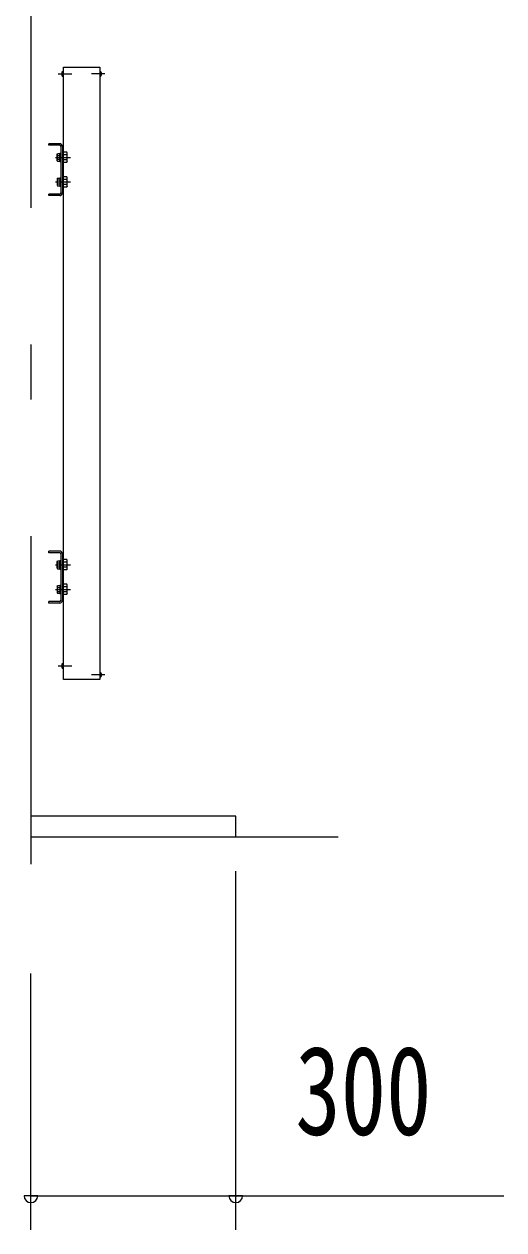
# Model space of a CAD drawing. Units: millimetres, scale not verified. Extents: x -23102 to 23102, y -10150 to 10150.
# Drawn here: x -8551 to -7848, y 1270 to 3034 of the extents above; entities that cross this region are included whole.
import ezdxf
from ezdxf.enums import TextEntityAlignment as Align

# ---------------------------------------------------------------- set-up
doc = ezdxf.new("R2010")
doc.units = ezdxf.units.MM
doc.header["$LTSCALE"] = 40
doc.linetypes.add('USER3', pattern=[24, 12, -5, 2, -5])
for name, color, linetype, lineweight in [('0-2_1-0BOLD', 7, 'Continuous', 18), ('0-3_1-2CENTER', 3, 'USER3', 18), ('0-5_1-5DIM', 3, 'Continuous', 18)]:
    doc.layers.add(name, color=color, linetype=linetype, lineweight=lineweight)
doc.styles.add('ＭＳ ゴシック', font='')
doc.styles.get('ＭＳ ゴシック').set_extended_font_data('MS Gothic')

msp = doc.modelspace()

# ---------------------------------------------------------------- linework, layer by layer
at = {"layer": '0-2_1-0BOLD'}
for p, q in [((-8493.03, 2964.17), (-8494.15, 2964.07)), ((-8493.03, 2970.67), (-8440.03, 2970.67)), ((-8493.03, 2847.17), (-8493.03, 2970.67)), ((-8440.03, 2964.17), (-8438.91, 2964.07)), ((-8493.03, 2957.17), (-8494.15, 2957.27)), ((-8493.32, 2957.17), (-8493.03, 2957.17)), ((-8440.03, 2957.17), (-8438.91, 2957.27)), ((-8439.74, 2957.17), (-8440.03, 2957.17)), ((-8498.53, 2858.67), (-8514.53, 2858.67)), ((-8514.53, 2856.37), (-8514.53, 2858.67)), ((-8498.53, 2856.37), (-8514.53, 2856.37)), ((-8502.43, 2843.57), (-8501.92, 2844.45)), ((-8502.43, 2833.77), (-8502.43, 2843.57)), ((-8501.92, 2844.45), (-8498.43, 2844.45)), ((-8501.92, 2841.56), (-8498.43, 2841.56)), ((-8496.83, 2854.67), (-8496.83, 2786.67)), ((-8494.53, 2854.67), (-8494.53, 2786.67)), ((-8492.93, 2847.17), (-8494.53, 2847.17)), ((-8492.93, 2830.17), (-8492.93, 2847.17)), ((-8488.12, 2846.18), (-8492.93, 2846.18)), ((-8488.12, 2842.42), (-8492.93, 2842.42)), ((-8487.43, 2844.97), (-8488.12, 2846.18)), ((-8487.43, 2832.37), (-8487.43, 2844.97)), ((-8501.92, 2835.79), (-8498.43, 2835.79)), ((-8498.43, 2832.42), (-8496.83, 2832.42)), ((-8492.93, 2830.17), (-8494.53, 2830.17)), ((-8493.03, 2811.17), (-8493.03, 2830.17)), ((-8488.12, 2834.92), (-8492.93, 2834.92)), ((-8488.12, 2831.17), (-8492.93, 2831.17)), ((-8487.43, 2832.37), (-8488.12, 2831.17)), ((-8502.43, 2807.57), (-8502.43, 2797.77)), ((-8501.92, 2805.56), (-8498.43, 2805.56)), ((-8498.43, 2808.92), (-8496.83, 2808.92)), ((-8492.93, 2811.17), (-8494.53, 2811.17)), ((-8492.93, 2794.17), (-8492.93, 2811.17)), ((-8488.12, 2810.18), (-8492.93, 2810.18)), ((-8488.12, 2806.42), (-8492.93, 2806.42)), ((-8487.43, 2808.97), (-8488.12, 2810.18)), ((-8487.43, 2796.37), (-8487.43, 2808.97)), ((-8502.43, 2797.77), (-8501.92, 2796.9)), ((-8501.92, 2799.78), (-8498.43, 2799.78)), ((-8501.92, 2796.9), (-8498.43, 2796.9)), ((-8492.93, 2794.17), (-8494.53, 2794.17)), ((-8493.03, 2074.67), (-8493.03, 2794.17)), ((-8488.12, 2798.92), (-8492.93, 2798.92)), ((-8488.12, 2795.17), (-8492.93, 2795.17)), ((-8487.43, 2796.37), (-8488.12, 2795.17)), ((-8514.53, 2782.67), (-8514.53, 2784.97)), ((-8498.53, 2784.97), (-8514.53, 2784.97)), ((-8498.53, 2782.67), (-8514.53, 2782.67)), ((-8498.53, 2262.67), (-8514.53, 2262.67)), ((-8514.53, 2260.37), (-8514.53, 2262.67)), ((-8498.53, 2260.37), (-8514.53, 2260.37)), ((-8496.83, 2258.67), (-8496.83, 2190.67)), ((-8494.53, 2258.67), (-8494.53, 2190.67)), ((-8502.43, 2247.57), (-8501.92, 2248.45)), ((-8502.43, 2237.77), (-8502.43, 2247.57)), ((-8501.92, 2248.45), (-8498.43, 2248.45)), ((-8501.92, 2245.56), (-8498.43, 2245.56)), ((-8492.93, 2251.17), (-8494.53, 2251.17)), ((-8492.93, 2234.17), (-8492.93, 2251.17)), ((-8488.12, 2250.18), (-8492.93, 2250.18)), ((-8488.12, 2246.42), (-8492.93, 2246.42)), ((-8487.43, 2248.97), (-8488.12, 2250.18)), ((-8487.43, 2236.37), (-8487.43, 2248.97)), ((-8501.92, 2239.79), (-8498.43, 2239.79)), ((-8498.43, 2236.42), (-8496.83, 2236.42)), ((-8492.93, 2234.17), (-8494.53, 2234.17)), ((-8488.12, 2238.92), (-8492.93, 2238.92)), ((-8488.12, 2235.17), (-8492.93, 2235.17)), ((-8487.43, 2236.37), (-8488.12, 2235.17)), ((-8502.43, 2211.57), (-8502.43, 2201.77)), ((-8501.92, 2209.56), (-8498.43, 2209.56)), ((-8498.43, 2212.92), (-8496.83, 2212.92)), ((-8492.93, 2215.17), (-8494.53, 2215.17)), ((-8492.93, 2198.17), (-8492.93, 2215.17)), ((-8488.12, 2214.18), (-8492.93, 2214.18)), ((-8488.12, 2210.42), (-8492.93, 2210.42)), ((-8487.43, 2212.97), (-8488.12, 2214.18)), ((-8487.43, 2200.37), (-8487.43, 2212.97)), ((-8514.53, 2186.67), (-8514.53, 2188.97)), ((-8498.53, 2188.97), (-8514.53, 2188.97)), ((-8502.43, 2201.77), (-8501.92, 2200.9)), ((-8501.92, 2203.78), (-8498.43, 2203.78)), ((-8501.92, 2200.9), (-8498.43, 2200.9)), ((-8492.93, 2198.17), (-8494.53, 2198.17)), ((-8488.12, 2202.92), (-8492.93, 2202.92)), ((-8488.12, 2199.17), (-8492.93, 2199.17)), ((-8487.43, 2200.37), (-8488.12, 2199.17)), ((-8498.53, 2186.67), (-8514.53, 2186.67)), ((-8493.03, 2098.17), (-8494.15, 2098.07)), ((-8493.03, 2091.17), (-8494.15, 2091.27)), ((-8493.32, 2091.17), (-8493.03, 2091.17)), ((-8440.03, 2085.17), (-8438.91, 2085.07)), ((-8440.03, 2078.17), (-8438.91, 2078.27)), ((-8439.74, 2078.17), (-8440.03, 2078.17)), ((-8540.69, 1844.67), (-8090.69, 1844.67))]:
    msp.add_line(p, q, dxfattribs=at)
for points in [[(-8440.03, 2970.67), (-8440.03, 2074.67), (-8493.03, 2074.67)], [(-8498.43, 2832.42), (-8498.43, 2844.92), (-8496.83, 2844.92)], [(-8502.43, 2833.77), (-8501.92, 2832.9), (-8498.43, 2832.9)], [(-8502.43, 2807.57), (-8501.92, 2808.45), (-8498.43, 2808.45)], [(-8498.43, 2808.92), (-8498.43, 2796.42), (-8496.83, 2796.42)], [(-8498.43, 2236.42), (-8498.43, 2248.92), (-8496.83, 2248.92)], [(-8502.43, 2237.77), (-8501.92, 2236.9), (-8498.43, 2236.9)], [(-8502.43, 2211.57), (-8501.92, 2212.45), (-8498.43, 2212.45)], [(-8498.43, 2212.92), (-8498.43, 2200.42), (-8496.83, 2200.42)], [(-8240.69, 1844.67), (-8240.69, 1874.67), (-8540.69, 1874.67)]]:
    msp.add_lwpolyline(points, dxfattribs=at)
for centre, radius, start, end in [((-8494.03, 2962.78), 1.3, 95, 164.11915), ((-8439.02, 2962.78), 1.3, 15.88085, 85), ((-8486.63, 2960.67), 9, 164.11915, 195.88085), ((-8494.03, 2958.57), 1.3, 195.88085, 265), ((-8439.02, 2958.57), 1.3, 275, 344.11915), ((-8446.43, 2960.67), 9, 344.11915, 15.88085), ((-8498.53, 2854.67), 4, 0, 90), ((-8500.11, 2843), 2.32, 180, 218.54623), ((-8493.92, 2838.67), 8.51, 160.17089, 199.83133), ((-8498.53, 2854.67), 1.7, 0, 90), ((-8497.89, 2838.67), 10.46, 338.97459, 21.02541), ((-8490.3, 2844.3), 2.88, 319.27318, 360), ((-8500.11, 2834.34), 2.32, 141.46857, 180), ((-8490.3, 2833.04), 2.88, 0, 40.72682), ((-8500.11, 2807), 2.32, 180, 218.53143), ((-8493.92, 2802.67), 8.51, 160.16867, 199.82911), ((-8497.89, 2802.67), 10.46, 338.97459, 21.02541), ((-8490.3, 2808.3), 2.88, 319.27318, 360), ((-8500.11, 2798.34), 2.32, 141.45377, 180), ((-8490.3, 2797.04), 2.88, 0, 40.72682), ((-8498.53, 2786.67), 4, 270, 0), ((-8498.53, 2786.67), 1.7, 270, 0), ((-8498.53, 2258.67), 4, 0, 90), ((-8498.53, 2258.67), 1.7, 0, 90), ((-8500.11, 2247), 2.32, 180, 218.54623), ((-8493.92, 2242.67), 8.51, 160.17089, 199.83133), ((-8497.89, 2242.67), 10.46, 338.97459, 21.02541), ((-8490.3, 2248.3), 2.88, 319.27318, 360), ((-8500.11, 2238.34), 2.32, 141.46857, 180), ((-8490.3, 2237.04), 2.88, 0, 40.72682), ((-8500.11, 2211), 2.32, 180, 218.53143), ((-8493.92, 2206.67), 8.51, 160.16867, 199.82911), ((-8497.89, 2206.67), 10.46, 338.97459, 21.02541), ((-8490.3, 2212.3), 2.88, 319.27318, 360), ((-8500.11, 2202.34), 2.32, 141.45377, 180), ((-8498.53, 2190.67), 4, 270, 0), ((-8498.53, 2190.67), 1.7, 270, 0), ((-8490.3, 2201.04), 2.88, 0, 40.72682), ((-8486.63, 2094.67), 9, 164.11915, 195.88085), ((-8494.03, 2096.78), 1.3, 95, 164.11915), ((-8494.03, 2092.57), 1.3, 195.88085, 265), ((-8439.02, 2083.78), 1.3, 15.88085, 85), ((-8446.43, 2081.67), 9, 344.11915, 15.88085), ((-8439.02, 2079.57), 1.3, 275, 344.11915)]:
    msp.add_arc(centre, radius, start, end, dxfattribs=at)
at = {"layer": '0-3_1-2CENTER'}
for p, q in [((-8540.69, 4204.68), (-8540.69, 1694.67)), ((-8500.63, 2960.67), (-8481.03, 2960.67)), ((-8432.43, 2960.67), (-8452.03, 2960.67)), ((-8504.68, 2838.67), (-8482.52, 2838.67)), ((-8504.68, 2802.67), (-8482.52, 2802.67)), ((-8504.68, 2242.67), (-8482.52, 2242.67)), ((-8504.68, 2206.67), (-8482.52, 2206.67)), ((-8500.63, 2094.67), (-8481.03, 2094.67)), ((-8432.43, 2081.67), (-8452.03, 2081.67))]:
    msp.add_line(p, q, dxfattribs=at)
at = {"layer": '0-5_1-5DIM'}
for p, q in [((-8240.69, 1269.67), (-8240.69, 1794.67)), ((-8540.69, 1269.67), (-8540.69, 1644.67)), ((-8530.69, 1319.67), (-8550.69, 1319.67)), ((-8540.69, 1319.67), (-8240.69, 1319.67)), ((-8230.69, 1319.67), (-8250.69, 1319.67)), ((-8240.69, 1319.67), (-7848.19, 1319.67))]:
    msp.add_line(p, q, dxfattribs=at)
for centre in [(-8540.69, 1319.67), (-8240.69, 1319.67)]:
    msp.add_arc(centre, 10, 180, 0, dxfattribs=at)

# ---------------------------------------------------------------- texts
at = {"layer": '0-5_1-5DIM', "color": 7, "style": 'ＭＳ ゴシック', "width": 0.75}
msp.add_text('300', height=130.2, dxfattribs=at).set_placement((-8153.54, 1369.67), align=Align.BOTTOM_LEFT)

doc.saveas('drawing.dxf')
